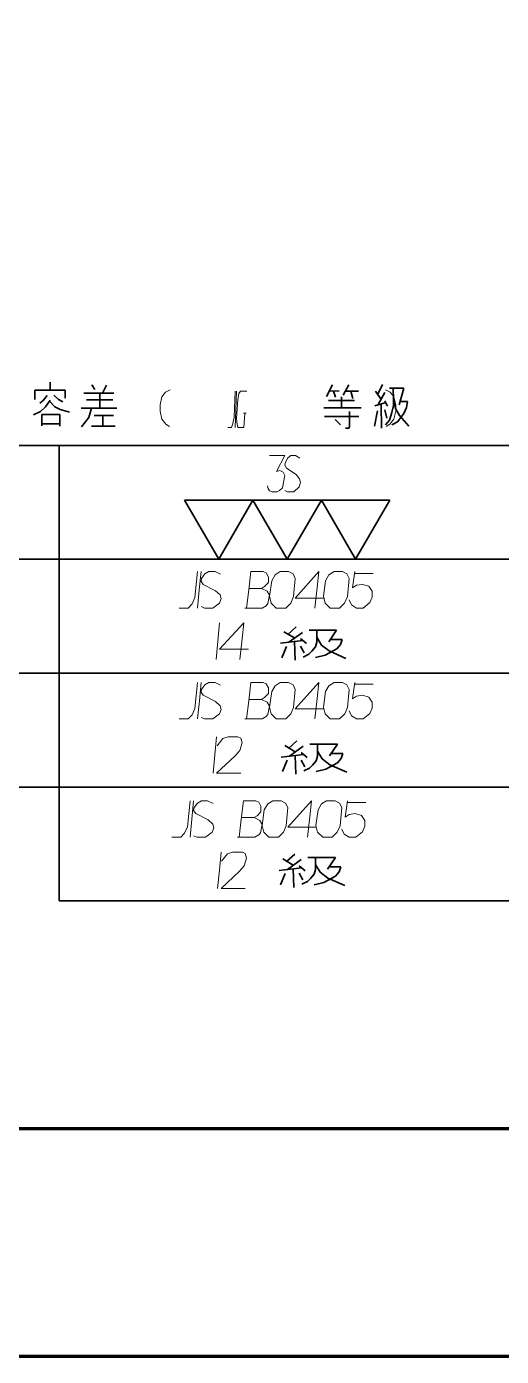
# Model space of a CAD drawing. Header units: millimetres. Extents: x 1333 to 104182, y -62926 to -5704.
# Drawn here: x 51105.1 to 51146.8, y -62915.6 to -62798.8 of the extents above; entities that cross this region are included whole.
import ezdxf

# ---------------------------------------------------------------- set-up
doc = ezdxf.new("R2010")
doc.units = ezdxf.units.MM
doc.header["$LTSCALE"] = 0.5
doc.layers.add('11', color=3, linetype='Continuous')

msp = doc.modelspace()

# ---------------------------------------------------------------- linework, layer by layer
at = {"color": 7, "lineweight": 35, "ltscale": 0.008563}
msp.add_line((51107.186, -62830.008), (51107.186, -62830.693), dxfattribs=at)
at = {"color": 7, "lineweight": 35, "ltscale": 0.006218}
msp.add_line((51110.838, -62830.234), (51111.098, -62830.657), dxfattribs=at)
at = {"color": 7, "lineweight": 35, "ltscale": 0.010119}
msp.add_line((51112.124, -62830.252), (51111.756, -62830.973), dxfattribs=at)
at = {"color": 7, "lineweight": 35, "ltscale": 0.014202}
msp.add_line((51131.942, -62830.241), (51131.431, -62831.256), dxfattribs=at)
at = {"color": 7, "lineweight": 35, "ltscale": 0.01294}
msp.add_line((51133.396, -62830.241), (51132.875, -62831.135), dxfattribs=at)
at = {"color": 7, "lineweight": 35, "ltscale": 0.011516}
msp.add_line((51136.345, -62830.221), (51135.932, -62831.045), dxfattribs=at)
at = {"color": 7, "lineweight": 35, "ltscale": 0.015417}
msp.add_line((51136.966, -62830.543), (51138.199, -62830.543), dxfattribs=at)
at = {"color": 7, "lineweight": 35, "ltscale": 0.012437}
msp.add_line((51137.287, -62830.543), (51137.297, -62831.537), dxfattribs=at)
at = {"color": 7, "lineweight": 35, "ltscale": 0.018595}
msp.add_line((51138.199, -62830.543), (51137.814, -62831.98), dxfattribs=at)
at = {"color": 7, "lineweight": 35, "ltscale": 0.033508}
msp.add_line((51105.819, -62830.703), (51108.5, -62830.703), dxfattribs=at)
at = {"color": 7, "lineweight": 35, "ltscale": 0.010254}
msp.add_line((51105.819, -62831.523), (51105.819, -62830.703), dxfattribs=at)
at = {"color": 7, "lineweight": 35, "ltscale": 0.004706}
msp.add_line((51106.557, -62831.604), (51106.278, -62831.856), dxfattribs=at)
at = {"color": 7, "lineweight": 35, "ltscale": 0.006944}
msp.add_line((51106.917, -62831.18), (51106.557, -62831.604), dxfattribs=at)
at = {"color": 7, "lineweight": 35, "ltscale": 0.008876}
msp.add_line((51107.169, -62831.586), (51106.755, -62832.163), dxfattribs=at)
at = {"color": 7, "lineweight": 35, "ltscale": 0.008722}
msp.add_line((51107.11, -62831.667), (51107.582, -62832.181), dxfattribs=at)
at = {"color": 7, "lineweight": 35, "ltscale": 0.006856}
msp.add_line((51107.501, -62831.153), (51107.906, -62831.523), dxfattribs=at)
at = {"color": 7, "lineweight": 35, "ltscale": 0.005335}
msp.add_line((51107.906, -62831.523), (51108.284, -62831.721), dxfattribs=at)
at = {"color": 7, "lineweight": 35, "ltscale": 0.008789}
msp.add_line((51108.5, -62830.703), (51108.5, -62831.406), dxfattribs=at)
at = {"color": 7, "lineweight": 35, "ltscale": 0.032825}
msp.add_line((51110.128, -62830.964), (51112.754, -62830.964), dxfattribs=at)
at = {"color": 7, "lineweight": 35, "ltscale": 0.028784}
msp.add_line((51110.37, -62831.55), (51112.673, -62831.55), dxfattribs=at)
at = {"color": 7, "lineweight": 35, "ltscale": 0.016113}
msp.add_line((51111.521, -62830.991), (51111.521, -62832.28), dxfattribs=at)
at = {"color": 7, "lineweight": 35, "ltscale": 0.028455}
msp.add_line((51131.601, -62831.618), (51133.878, -62831.618), dxfattribs=at)
at = {"color": 7, "lineweight": 35, "ltscale": 0.010633}
msp.add_line((51131.674, -62830.775), (51132.524, -62830.784), dxfattribs=at)
at = {"color": 7, "lineweight": 35, "ltscale": 0.006978}
msp.add_line((51132.053, -62830.779), (51132.203, -62831.316), dxfattribs=at)
at = {"color": 7, "lineweight": 35, "ltscale": 0.012183}
msp.add_line((51132.745, -62831.286), (51132.745, -62832.261), dxfattribs=at)
at = {"color": 7, "lineweight": 35, "ltscale": 0.014575}
msp.add_line((51133.073, -62830.795), (51134.239, -62830.794), dxfattribs=at)
at = {"color": 7, "lineweight": 35, "ltscale": 0.008305}
msp.add_line((51133.567, -62830.795), (51133.737, -62831.437), dxfattribs=at)
at = {"color": 7, "lineweight": 35, "ltscale": 0.010969}
msp.add_line((51135.732, -62830.804), (51136.214, -62831.537), dxfattribs=at)
at = {"color": 7, "lineweight": 35, "ltscale": 0.015061}
msp.add_line((51136.545, -62830.914), (51135.963, -62831.969), dxfattribs=at)
at = {"color": 7, "lineweight": 35, "ltscale": 0.006849}
msp.add_line((51136.535, -62831.628), (51136.775, -62832.12), dxfattribs=at)
at = {"color": 7, "lineweight": 35, "ltscale": 0.006531}
msp.add_line((51137.297, -62831.537), (51137.297, -62832.06), dxfattribs=at)
at = {"color": 7, "lineweight": 35, "ltscale": 0.009809}
msp.add_line((51137.297, -62831.537), (51137.477, -62832.301), dxfattribs=at)
at = {"color": 7, "lineweight": 35, "ltscale": 0.007922}
msp.add_line((51137.886, -62831.712), (51138.519, -62831.712), dxfattribs=at)
at = {"color": 7, "lineweight": 35, "ltscale": 0.006559}
msp.add_line((51138.519, -62831.712), (51138.439, -62832.231), dxfattribs=at)
at = {"color": 7, "lineweight": 35, "ltscale": 0.008548}
msp.add_line((51106.332, -62832.577), (51105.721, -62832.884), dxfattribs=at)
at = {"color": 7, "lineweight": 35, "ltscale": 0.007402}
msp.add_line((51106.755, -62832.163), (51106.332, -62832.577), dxfattribs=at)
at = {"color": 7, "lineweight": 35, "ltscale": 0.019666}
for p, q in [((51106.44, -62832.83), (51108.013, -62832.83)), ((51106.44, -62833.659), (51108.013, -62833.659))]:
    msp.add_line(p, q, dxfattribs=at)
at = {"color": 7, "lineweight": 35, "ltscale": 0.012732}
msp.add_line((51106.44, -62833.848), (51106.44, -62832.83), dxfattribs=at)
at = {"color": 7, "lineweight": 35, "ltscale": 0.0066}
msp.add_line((51107.582, -62832.181), (51108.059, -62832.406), dxfattribs=at)
at = {"color": 7, "lineweight": 35, "ltscale": 0.012845}
msp.add_line((51108.013, -62832.83), (51108.013, -62833.857), dxfattribs=at)
at = {"color": 7, "lineweight": 35, "ltscale": 0.010672}
msp.add_line((51108.059, -62832.406), (51108.878, -62832.649), dxfattribs=at)
at = {"color": 7, "lineweight": 35, "ltscale": 0.039124}
msp.add_line((51109.893, -62832.28), (51113.023, -62832.28), dxfattribs=at)
at = {"color": 7, "lineweight": 35, "ltscale": 0.0108}
msp.add_line((51110.811, -62832.28), (51110.568, -62833.109), dxfattribs=at)
at = {"color": 7, "lineweight": 35, "ltscale": 0.021021}
msp.add_line((51111.045, -62832.92), (51112.726, -62832.92), dxfattribs=at)
at = {"color": 7, "lineweight": 35, "ltscale": 0.011719}
msp.add_line((51111.809, -62832.92), (51111.809, -62833.857), dxfattribs=at)
at = {"color": 7, "lineweight": 35, "ltscale": 0.040857}
msp.add_line((51131.19, -62832.261), (51134.459, -62832.261), dxfattribs=at)
at = {"color": 7, "lineweight": 35, "ltscale": 0.015826}
msp.add_line((51133.457, -62832.572), (51133.457, -62833.839), dxfattribs=at)
at = {"color": 7, "lineweight": 35, "ltscale": 0.017145}
msp.add_line((51135.893, -62832.512), (51135.632, -62833.859), dxfattribs=at)
at = {"color": 7, "lineweight": 35, "ltscale": 0.013172}
msp.add_line((51135.652, -62832.09), (51136.665, -62831.799), dxfattribs=at)
at = {"color": 7, "lineweight": 35, "ltscale": 0.026301}
msp.add_line((51136.224, -62831.925), (51136.244, -62834.029), dxfattribs=at)
at = {"color": 7, "lineweight": 35, "ltscale": 0.009481}
msp.add_line((51136.554, -62832.422), (51136.705, -62833.165), dxfattribs=at)
at = {"color": 7, "lineweight": 35, "ltscale": 0.008778}
msp.add_line((51137.156, -62832.673), (51136.956, -62833.346), dxfattribs=at)
at = {"color": 7, "lineweight": 35, "ltscale": 0.007862}
msp.add_line((51137.297, -62832.06), (51137.156, -62832.673), dxfattribs=at)
at = {"color": 7, "lineweight": 35, "ltscale": 0.009214}
msp.add_line((51137.477, -62832.301), (51137.838, -62832.944), dxfattribs=at)
at = {"color": 7, "lineweight": 35, "ltscale": 0.011668}
msp.add_line((51138.219, -62832.743), (51137.668, -62833.497), dxfattribs=at)
at = {"color": 7, "lineweight": 35, "ltscale": 0.01548}
msp.add_line((51137.838, -62832.944), (51138.65, -62833.879), dxfattribs=at)
at = {"color": 7, "lineweight": 35, "ltscale": 0.006974}
msp.add_line((51138.439, -62832.231), (51138.219, -62832.743), dxfattribs=at)
at = {"color": 7, "lineweight": 35, "ltscale": 0.01322}
msp.add_line((51110.568, -62833.109), (51109.912, -62833.938), dxfattribs=at)
at = {"color": 7, "lineweight": 35, "ltscale": 0.025977}
msp.add_line((51110.793, -62833.866), (51112.871, -62833.866), dxfattribs=at)
at = {"color": 7, "lineweight": 35, "ltscale": 0.037598}
msp.add_line((51131.251, -62833.015), (51134.259, -62833.015), dxfattribs=at)
at = {"color": 7, "lineweight": 35, "ltscale": 0.00834}
msp.add_line((51132.654, -62833.758), (51132.193, -62833.276), dxfattribs=at)
at = {"color": 7, "lineweight": 35, "ltscale": 0.003699}
msp.add_line((51133.401, -62834.046), (51133.105, -62834.046), dxfattribs=at)
at = {"color": 7, "lineweight": 35, "ltscale": 0.002686}
msp.add_line((51133.457, -62833.839), (51133.401, -62834.046), dxfattribs=at)
at = {"color": 7, "lineweight": 35, "ltscale": 0.006581}
msp.add_line((51136.956, -62833.346), (51136.604, -62833.738), dxfattribs=at)
at = {"color": 7, "lineweight": 35, "ltscale": 0.00696}
msp.add_line((51137.668, -62833.497), (51137.166, -62833.738), dxfattribs=at)
at = {"color": 7, "lineweight": 35}
for p, q in [((50987.971, -62835.561), (51228.328, -62835.561)), ((50987.971, -62845.561), (51227.971, -62845.561)), ((51067.971, -62855.561), (51227.971, -62855.561)), ((51067.971, -62865.561), (51107.971, -62865.561)), ((51227.971, -62865.561), (51107.971, -62865.561)), ((51107.971, -62875.561), (51147.971, -62875.561)), ((51507.971, -62895.561), (50987.971, -62895.561))]:
    msp.add_line(p, q, dxfattribs=at)
at = {"color": 7, "lineweight": 35, "ltscale": 0.375}
msp.add_line((51107.971, -62835.561), (51107.971, -62865.561), dxfattribs=at)
at = {"color": 7, "lineweight": 35, "ltscale": 0.074999}
for p, q in [((51121.971, -62845.561), (51118.971, -62840.365)), ((51121.971, -62845.561), (51118.971, -62840.365)), ((51124.971, -62840.365), (51121.971, -62845.561)), ((51124.971, -62840.365), (51121.971, -62845.561)), ((51127.971, -62845.561), (51124.971, -62840.365)), ((51127.971, -62845.561), (51124.971, -62840.365)), ((51130.971, -62840.365), (51127.971, -62845.561)), ((51130.971, -62840.365), (51127.971, -62845.561)), ((51133.971, -62845.561), (51130.971, -62840.365)), ((51133.971, -62845.561), (51130.971, -62840.365)), ((51136.971, -62840.365), (51133.971, -62845.561)), ((51136.971, -62840.365), (51133.971, -62845.561))]:
    msp.add_line(p, q, dxfattribs=at)
at = {"color": 7, "lineweight": 35, "ltscale": 0.075}
for p, q in [((51118.971, -62840.365), (51124.971, -62840.365)), ((51118.971, -62840.365), (51124.971, -62840.365)), ((51124.971, -62840.365), (51130.971, -62840.365)), ((51124.971, -62840.365), (51130.971, -62840.365)), ((51130.971, -62840.365), (51136.971, -62840.365)), ((51130.971, -62840.365), (51136.971, -62840.365))]:
    msp.add_line(p, q, dxfattribs=at)
at = {"color": 7, "lineweight": 35, "ltscale": 0.012225}
for p, q in [((51128.751, -62851.488), (51128.036, -62852.156)), ((51128.816, -62861.496), (51128.101, -62862.163))]:
    msp.add_line(p, q, dxfattribs=at)
at = {"color": 7, "lineweight": 35, "ltscale": 0.024936}
for p, q in [((51127.378, -62852.922), (51129.36, -62852.7)), ((51127.267, -62872.878), (51129.25, -62872.655))]:
    msp.add_line(p, q, dxfattribs=at)
at = {"color": 7, "lineweight": 35, "ltscale": 0.013337}
msp.add_line((51127.69, -62851.917), (51128.603, -62852.469), dxfattribs=at)
at = {"color": 7, "lineweight": 35, "ltscale": 0.018504}
msp.add_line((51129.319, -62851.974), (51128.118, -62852.839), dxfattribs=at)
at = {"color": 7, "lineweight": 35, "ltscale": 0.020496}
for p, q in [((51128.619, -62852.783), (51128.661, -62854.422)), ((51128.684, -62862.79), (51128.725, -62864.43)), ((51128.509, -62872.738), (51128.551, -62874.378))]:
    msp.add_line(p, q, dxfattribs=at)
at = {"color": 7, "lineweight": 35, "ltscale": 0.008484}
for p, q in [((51129.138, -62852.526), (51129.664, -62852.955)), ((51129.027, -62872.482), (51129.554, -62872.911))]:
    msp.add_line(p, q, dxfattribs=at)
at = {"color": 7, "lineweight": 35, "ltscale": 0.030115}
for p, q in [((51129.902, -62851.785), (51132.311, -62851.785)), ((51129.968, -62861.792), (51132.377, -62861.792))]:
    msp.add_line(p, q, dxfattribs=at)
at = {"color": 7, "lineweight": 35, "ltscale": 0.013083}
for p, q in [((51130.577, -62851.785), (51130.577, -62852.831)), ((51130.641, -62861.792), (51130.641, -62862.839)), ((51130.467, -62871.74), (51130.467, -62872.787))]:
    msp.add_line(p, q, dxfattribs=at)
at = {"color": 7, "lineweight": 35, "ltscale": 0.009831}
msp.add_line((51130.577, -62852.411), (51130.979, -62853.087), dxfattribs=at)
at = {"color": 7, "lineweight": 35, "ltscale": 0.015353}
msp.add_line((51132.311, -62851.785), (51131.63, -62852.807), dxfattribs=at)
at = {"color": 7, "lineweight": 35, "ltscale": 0.013049}
for p, q in [((51131.762, -62852.609), (51132.805, -62852.609)), ((51131.826, -62862.617), (51132.87, -62862.617)), ((51131.651, -62872.565), (51132.695, -62872.565))]:
    msp.add_line(p, q, dxfattribs=at)
at = {"color": 7, "lineweight": 35, "ltscale": 0.005862}
msp.add_line((51132.805, -62852.609), (51132.657, -62853.054), dxfattribs=at)
at = {"color": 7, "lineweight": 35, "ltscale": 0.013404}
for p, q in [((51127.904, -62853.202), (51127.51, -62854.199)), ((51127.97, -62863.21), (51127.575, -62864.207)), ((51127.794, -62873.158), (51127.399, -62874.155))]:
    msp.add_line(p, q, dxfattribs=at)
at = {"color": 7, "lineweight": 35, "ltscale": 0.008293}
msp.add_line((51129.146, -62853.177), (51129.459, -62853.763), dxfattribs=at)
at = {"color": 7, "lineweight": 35, "ltscale": 0.00685}
for p, q in [((51129.861, -62853.903), (51129.368, -62854.142)), ((51129.927, -62863.91), (51129.433, -62864.149)), ((51129.751, -62873.858), (51129.258, -62874.097))]:
    msp.add_line(p, q, dxfattribs=at)
at = {"color": 7, "lineweight": 35, "ltscale": 0.004731}
for p, q in [((51130.133, -62853.639), (51129.861, -62853.903)), ((51130.198, -62863.647), (51129.927, -62863.91)), ((51130.022, -62873.595), (51129.751, -62873.858))]:
    msp.add_line(p, q, dxfattribs=at)
at = {"color": 7, "lineweight": 35, "ltscale": 0.006372}
msp.add_line((51130.454, -62853.243), (51130.133, -62853.639), dxfattribs=at)
at = {"color": 7, "lineweight": 35, "ltscale": 0.005373}
msp.add_line((51130.577, -62852.831), (51130.454, -62853.243), dxfattribs=at)
at = {"color": 7, "lineweight": 35, "ltscale": 0.010659}
for p, q in [((51130.979, -62853.087), (51131.662, -62853.598)), ((51130.869, -62873.042), (51131.552, -62873.553))]:
    msp.add_line(p, q, dxfattribs=at)
at = {"color": 7, "lineweight": 35, "ltscale": 0.014629}
msp.add_line((51132.328, -62853.416), (51131.301, -62853.977), dxfattribs=at)
at = {"color": 7, "lineweight": 35, "ltscale": 0.020157}
msp.add_line((51131.662, -62853.598), (51133.134, -62854.257), dxfattribs=at)
at = {"color": 7, "lineweight": 35, "ltscale": 0.006121}
for p, q in [((51132.657, -62853.054), (51132.328, -62853.416)), ((51132.722, -62863.062), (51132.393, -62863.424))]:
    msp.add_line(p, q, dxfattribs=at)
at = {"color": 7, "lineweight": 35, "ltscale": 0.010797}
msp.add_line((51131.301, -62853.977), (51130.462, -62854.183), dxfattribs=at)
at = {"color": 7, "lineweight": 35, "ltscale": 0.013339}
for p, q in [((51127.756, -62861.924), (51128.669, -62862.476)), ((51127.58, -62871.872), (51128.493, -62872.424))]:
    msp.add_line(p, q, dxfattribs=at)
at = {"color": 7, "lineweight": 35, "ltscale": 0.018495}
for p, q in [((51129.384, -62861.982), (51128.183, -62862.847)), ((51129.208, -62871.93), (51128.008, -62872.795))]:
    msp.add_line(p, q, dxfattribs=at)
at = {"color": 7, "lineweight": 35, "ltscale": 0.015362}
for p, q in [((51132.377, -62861.792), (51131.694, -62862.814)), ((51132.202, -62871.74), (51131.519, -62872.762))]:
    msp.add_line(p, q, dxfattribs=at)
at = {"color": 7, "lineweight": 35, "ltscale": 0.024924}
msp.add_line((51127.443, -62862.93), (51129.425, -62862.707), dxfattribs=at)
at = {"color": 7, "lineweight": 35, "ltscale": 0.008486}
msp.add_line((51129.203, -62862.534), (51129.729, -62862.963), dxfattribs=at)
at = {"color": 7, "lineweight": 35, "ltscale": 0.00829}
for p, q in [((51129.211, -62863.185), (51129.523, -62863.77)), ((51129.036, -62873.133), (51129.348, -62873.718))]:
    msp.add_line(p, q, dxfattribs=at)
at = {"color": 7, "lineweight": 35, "ltscale": 0.006362}
for p, q in [((51130.518, -62863.251), (51130.198, -62863.647)), ((51130.343, -62873.199), (51130.022, -62873.595))]:
    msp.add_line(p, q, dxfattribs=at)
at = {"color": 7, "lineweight": 35, "ltscale": 0.005376}
msp.add_line((51130.641, -62862.839), (51130.518, -62863.251), dxfattribs=at)
at = {"color": 7, "lineweight": 35, "ltscale": 0.009837}
msp.add_line((51130.641, -62862.419), (51131.045, -62863.095), dxfattribs=at)
at = {"color": 7, "lineweight": 35, "ltscale": 0.010657}
msp.add_line((51131.045, -62863.095), (51131.727, -62863.605), dxfattribs=at)
at = {"color": 7, "lineweight": 35, "ltscale": 0.005858}
msp.add_line((51132.87, -62862.617), (51132.722, -62863.062), dxfattribs=at)
at = {"color": 7, "lineweight": 35, "ltscale": 0.010798}
for p, q in [((51131.365, -62863.984), (51130.526, -62864.191)), ((51131.19, -62873.932), (51130.351, -62874.139))]:
    msp.add_line(p, q, dxfattribs=at)
at = {"color": 7, "lineweight": 35, "ltscale": 0.014638}
msp.add_line((51132.393, -62863.424), (51131.365, -62863.984), dxfattribs=at)
at = {"color": 7, "lineweight": 35, "ltscale": 0.020158}
msp.add_line((51131.727, -62863.605), (51133.199, -62864.265), dxfattribs=at)
at = {"color": 7, "lineweight": 35, "ltscale": 0.125}
msp.add_line((51107.971, -62865.561), (51107.971, -62875.561), dxfattribs=at)
at = {"color": 7, "lineweight": 35, "ltscale": 0.012234}
msp.add_line((51128.641, -62871.444), (51127.926, -62872.111), dxfattribs=at)
at = {"color": 7, "lineweight": 35, "ltscale": 0.030127}
msp.add_line((51129.792, -62871.74), (51132.202, -62871.74), dxfattribs=at)
at = {"color": 7, "lineweight": 35, "ltscale": 0.009828}
msp.add_line((51130.467, -62872.367), (51130.869, -62873.042), dxfattribs=at)
at = {"color": 7, "lineweight": 35, "ltscale": 0.005859}
msp.add_line((51132.695, -62872.565), (51132.547, -62873.009), dxfattribs=at)
at = {"color": 7, "lineweight": 35, "ltscale": 0.00538}
msp.add_line((51130.467, -62872.787), (51130.343, -62873.199), dxfattribs=at)
at = {"color": 7, "lineweight": 35, "ltscale": 0.014628}
msp.add_line((51132.218, -62873.372), (51131.19, -62873.932), dxfattribs=at)
at = {"color": 7, "lineweight": 35, "ltscale": 0.020169}
msp.add_line((51131.552, -62873.553), (51133.024, -62874.213), dxfattribs=at)
at = {"color": 7, "lineweight": 35, "ltscale": 0.006123}
msp.add_line((51132.547, -62873.009), (51132.218, -62873.372), dxfattribs=at)
at = {"color": 7, "lineweight": 70}
for p, q in [((51507.971, -62895.561), (49895.971, -62895.561)), ((51527.971, -62915.561), (49845.971, -62915.561))]:
    msp.add_line(p, q, dxfattribs=at)
at = {"color": 3}
msp.add_lwpolyline([(49845.971, -61727.561), (51527.971, -61727.561), (51527.971, -62915.561), (49845.971, -62915.561)], close=True, dxfattribs=at)
at = {"color": 7, "lineweight": 13}
for points in [[(51117.694, -62830.681), (51117.294, -62830.881), (51116.974, -62831.281), (51116.814, -62832.001), (51116.814, -62832.561), (51116.974, -62833.241), (51117.334, -62833.681), (51117.654, -62833.881)], [(51123.414, -62830.796), (51123.315, -62833.076), (51123.215, -62833.636), (51123.076, -62833.996), (51122.759, -62833.996)], [(51123.414, -62833.996), (51123.473, -62832.396), (51123.533, -62830.796)], [(51124.267, -62832.716), (51124.168, -62833.996), (51123.632, -62833.996), (51123.553, -62833.516), (51123.533, -62833.156), (51123.632, -62831.556), (51123.731, -62830.996), (51123.89, -62830.796), (51124.426, -62830.796)], [(51136.614, -62830.681), (51137.014, -62830.881), (51137.334, -62831.281), (51137.494, -62832.001), (51137.494, -62832.561), (51137.334, -62833.241), (51136.974, -62833.681), (51136.654, -62833.881)], [(51124.148, -62832.716), (51124.386, -62832.716)], [(51126.234, -62839.119), (51126.309, -62839.359), (51126.422, -62839.559), (51126.648, -62839.639), (51127.099, -62839.639), (51127.287, -62839.519), (51127.55, -62839.279), (51127.776, -62838.199), (51127.625, -62837.919), (51127.325, -62837.759), (51127.024, -62837.839), (51127.776, -62836.439), (51126.422, -62836.439)], [(51127.776, -62839.519), (51128.001, -62839.639), (51128.565, -62839.639), (51129.017, -62839.199), (51129.129, -62838.799), (51129.054, -62838.479), (51128.753, -62838.119), (51127.926, -62837.559), (51127.776, -62837.279), (51127.813, -62837.039), (51128.039, -62836.639), (51128.302, -62836.439), (51128.716, -62836.439), (51129.092, -62836.679)], [(51120.117, -62846.637), (51119.871, -62848.917), (51119.625, -62849.477), (51119.28, -62849.837), (51118.492, -62849.837)], [(51120.117, -62849.837), (51120.265, -62848.237), (51120.413, -62846.637)], [(51120.413, -62849.717), (51120.708, -62849.837), (51121.447, -62849.837), (51122.038, -62849.397), (51122.185, -62848.997), (51122.087, -62848.677), (51121.693, -62848.317), (51120.61, -62847.757), (51120.413, -62847.477), (51120.462, -62847.237), (51120.757, -62846.837), (51121.102, -62846.637), (51121.644, -62846.637), (51122.136, -62846.877)], [(51124.254, -62849.837), (51125.78, -62849.837), (51126.125, -62849.637), (51126.272, -62849.437), (51126.42, -62848.717), (51126.223, -62848.357), (51125.731, -62848.117), (51125.977, -62847.957), (51126.322, -62847.597), (51126.322, -62847.117), (51126.125, -62846.757), (51125.878, -62846.637), (51124.795, -62846.637), (51124.598, -62848.237), (51124.401, -62849.837)], [(51130.409, -62849.837), (51130.606, -62848.037), (51130.753, -62846.637), (51128.685, -62848.957), (51131.147, -62848.957)], [(51133.412, -62849.117), (51133.609, -62849.557), (51134.052, -62849.837), (51134.643, -62849.837), (51135.234, -62849.357), (51135.431, -62848.877), (51135.431, -62848.357), (51135.136, -62847.917), (51134.594, -62847.757), (51134.052, -62847.837), (51133.708, -62848.077), (51133.905, -62846.637)], [(51133.905, -62846.797), (51135.529, -62846.797)], [(51125.731, -62848.117), (51124.598, -62848.117)], [(51122.044, -62851.144), (51121.892, -62852.744), (51121.74, -62854.344)], [(51123.819, -62854.344), (51124.022, -62852.544), (51124.174, -62851.144), (51122.044, -62853.464), (51124.58, -62853.464)], [(51120.118, -62856.378), (51119.872, -62858.658), (51119.626, -62859.218), (51119.281, -62859.578), (51118.493, -62859.578)], [(51120.118, -62859.578), (51120.266, -62857.978), (51120.413, -62856.378)], [(51120.413, -62859.458), (51120.709, -62859.578), (51121.447, -62859.578), (51122.038, -62859.138), (51122.186, -62858.738), (51122.087, -62858.418), (51121.694, -62858.058), (51120.61, -62857.498), (51120.413, -62857.218), (51120.463, -62856.978), (51120.758, -62856.578), (51121.103, -62856.378), (51121.644, -62856.378), (51122.137, -62856.618)], [(51124.254, -62859.578), (51125.78, -62859.578), (51126.125, -62859.378), (51126.273, -62859.178), (51126.421, -62858.458), (51126.224, -62858.098), (51125.731, -62857.858), (51125.977, -62857.698), (51126.322, -62857.338), (51126.322, -62856.858), (51126.125, -62856.498), (51125.879, -62856.378), (51124.796, -62856.378), (51124.599, -62857.978), (51124.402, -62859.578)], [(51130.409, -62859.578), (51130.606, -62857.778), (51130.754, -62856.378), (51128.686, -62858.698), (51131.148, -62858.698)], [(51133.413, -62858.858), (51133.61, -62859.298), (51134.053, -62859.578), (51134.644, -62859.578), (51135.235, -62859.098), (51135.432, -62858.618), (51135.432, -62858.098), (51135.136, -62857.658), (51134.594, -62857.498), (51134.053, -62857.578), (51133.708, -62857.818), (51133.905, -62856.378)], [(51133.905, -62856.538), (51135.53, -62856.538)], [(51125.731, -62857.858), (51124.599, -62857.858)], [(51121.783, -62861.144), (51121.632, -62862.744), (51121.48, -62864.344)], [(51123.909, -62864.344), (51121.783, -62864.344), (51123.403, -62862.824), (51123.807, -62862.344), (51124.01, -62861.664), (51123.909, -62861.264), (51123.656, -62861.144), (51122.795, -62861.144), (51122.34, -62861.304), (51121.834, -62861.944)], [(51119.468, -62866.767), (51119.222, -62869.047), (51118.976, -62869.607), (51118.631, -62869.967), (51117.844, -62869.967)], [(51119.468, -62869.967), (51119.616, -62868.367), (51119.764, -62866.767)], [(51119.764, -62869.847), (51120.059, -62869.967), (51120.798, -62869.967), (51121.389, -62869.527), (51121.537, -62869.127), (51121.438, -62868.807), (51121.044, -62868.447), (51119.961, -62867.887), (51119.764, -62867.607), (51119.813, -62867.367), (51120.109, -62866.967), (51120.453, -62866.767), (51120.995, -62866.767), (51121.487, -62867.007)], [(51123.605, -62869.967), (51125.131, -62869.967), (51125.476, -62869.767), (51125.623, -62869.567), (51125.771, -62868.847), (51125.574, -62868.487), (51125.082, -62868.247), (51125.328, -62868.087), (51125.673, -62867.727), (51125.673, -62867.247), (51125.476, -62866.887), (51125.23, -62866.767), (51124.146, -62866.767), (51123.949, -62868.367), (51123.752, -62869.967)], [(51129.76, -62869.967), (51129.957, -62868.167), (51130.104, -62866.767), (51128.036, -62869.087), (51130.498, -62869.087)], [(51132.763, -62869.247), (51132.96, -62869.687), (51133.403, -62869.967), (51133.994, -62869.967), (51134.585, -62869.487), (51134.782, -62869.007), (51134.782, -62868.487), (51134.487, -62868.047), (51133.945, -62867.887), (51133.403, -62867.967), (51133.059, -62868.207), (51133.256, -62866.767)], [(51133.256, -62866.927), (51134.881, -62866.927)], [(51125.082, -62868.247), (51123.949, -62868.247)], [(51122.173, -62871.273), (51122.021, -62872.873), (51121.869, -62874.473)], [(51124.298, -62874.473), (51122.173, -62874.473), (51123.792, -62872.953), (51124.197, -62872.473), (51124.399, -62871.793), (51124.298, -62871.393), (51124.045, -62871.273), (51123.185, -62871.273), (51122.73, -62871.433), (51122.224, -62872.073)]]:
    msp.add_lwpolyline(points, dxfattribs=at)
for points in [[(51127.848, -62849.837), (51128.291, -62849.397), (51128.537, -62848.837), (51128.685, -62847.237), (51128.488, -62846.837), (51128.094, -62846.637), (51127.356, -62846.637), (51126.913, -62846.917), (51126.617, -62847.437), (51126.42, -62848.797), (51126.568, -62849.397), (51127.011, -62849.837)], [(51132.575, -62849.837), (51133.018, -62849.397), (51133.264, -62848.837), (51133.412, -62847.237), (51133.215, -62846.837), (51132.821, -62846.637), (51132.083, -62846.637), (51131.64, -62846.917), (51131.344, -62847.437), (51131.147, -62848.797), (51131.295, -62849.397), (51131.738, -62849.837)], [(51127.849, -62859.578), (51128.292, -62859.138), (51128.538, -62858.578), (51128.686, -62856.978), (51128.489, -62856.578), (51128.095, -62856.378), (51127.356, -62856.378), (51126.913, -62856.658), (51126.618, -62857.178), (51126.421, -62858.538), (51126.568, -62859.138), (51127.012, -62859.578)], [(51132.576, -62859.578), (51133.019, -62859.138), (51133.265, -62858.578), (51133.413, -62856.978), (51133.216, -62856.578), (51132.822, -62856.378), (51132.083, -62856.378), (51131.64, -62856.658), (51131.345, -62857.178), (51131.148, -62858.538), (51131.295, -62859.138), (51131.739, -62859.578)], [(51127.199, -62869.967), (51127.642, -62869.527), (51127.888, -62868.967), (51128.036, -62867.367), (51127.839, -62866.967), (51127.445, -62866.767), (51126.707, -62866.767), (51126.264, -62867.047), (51125.968, -62867.567), (51125.771, -62868.927), (51125.919, -62869.527), (51126.362, -62869.967)], [(51131.926, -62869.967), (51132.369, -62869.527), (51132.616, -62868.967), (51132.763, -62867.367), (51132.566, -62866.967), (51132.172, -62866.767), (51131.434, -62866.767), (51130.991, -62867.047), (51130.695, -62867.567), (51130.498, -62868.927), (51130.646, -62869.527), (51131.089, -62869.967)]]:
    msp.add_lwpolyline(points, close=True, dxfattribs=at)
at = {"layer": '11'}
msp.add_lwpolyline([(49845.971, -61727.561), (51527.971, -61727.561), (51527.971, -62915.561), (49845.971, -62915.561)], close=True, dxfattribs=at)

doc.saveas('drawing.dxf')
